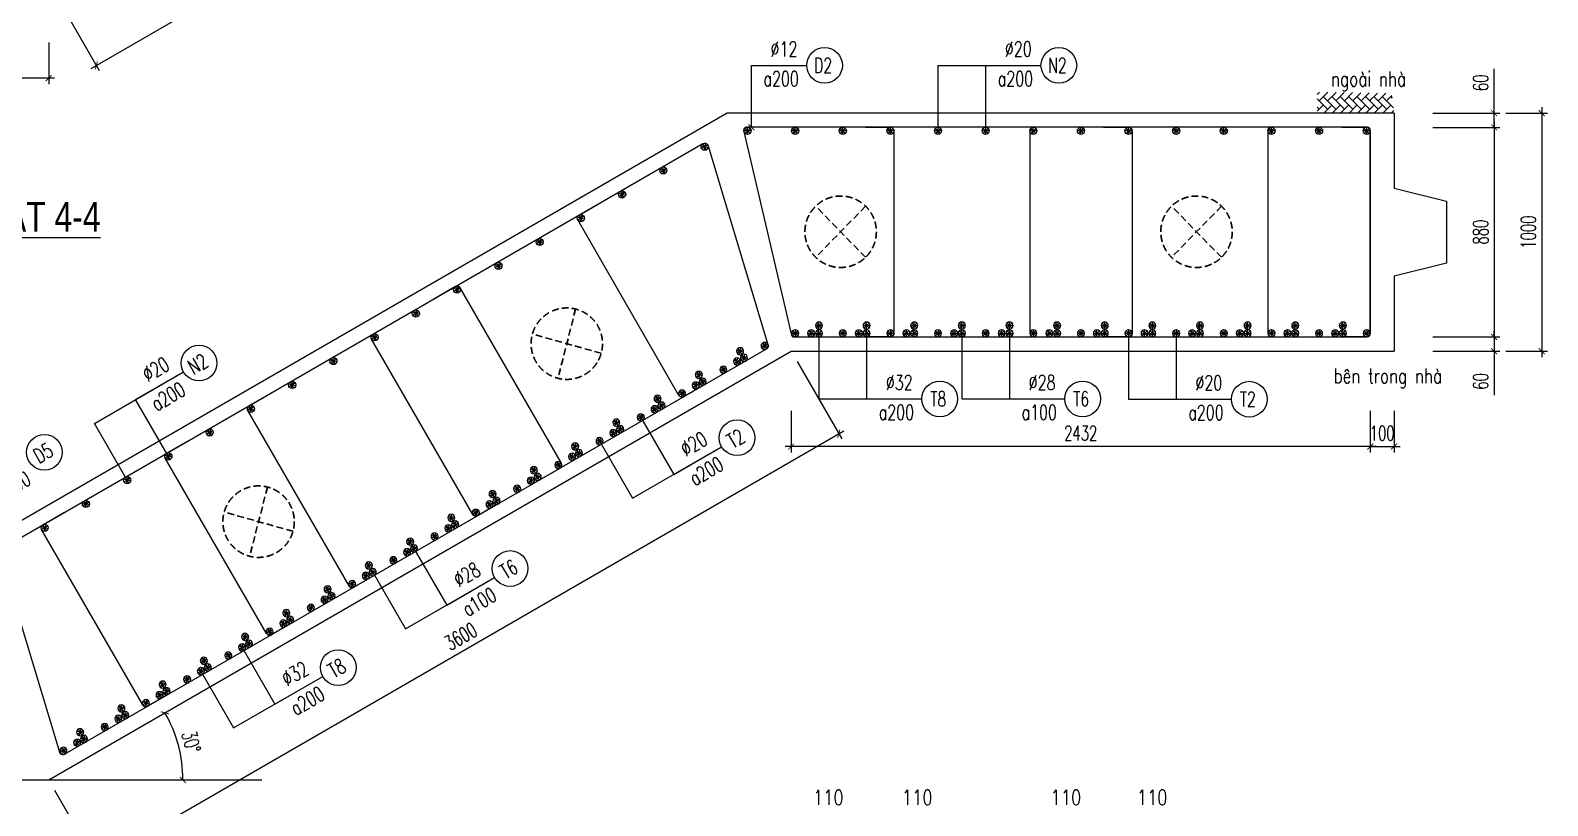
# Model space of a CAD drawing. Header units: millimetres. Extents: x -143483 to 1166745, y -1448440 to -1202244.
# Drawn here: x 491389 to 516875, y -1266804 to -1253784 of the extents above; entities that cross this region are included whole.
import ezdxf
from ezdxf.enums import TextEntityAlignment as Align

# ---------------------------------------------------------------- set-up
doc = ezdxf.new("R2010")
doc.units = ezdxf.units.MM
doc.header["$LTSCALE"] = 30
doc.header["$PDMODE"] = 3
doc.linetypes.add('DASHED', pattern=[19.05, 12.7, -6.35])
doc.layers.get('0').update_dxf_attribs({"lineweight": 9})
doc.layers.get('Defpoints').update_dxf_attribs({"lineweight": 9})
for name, color, linetype in [('ccu11-Cotthep', 9, 'Continuous'), ('ccu11-Dim', 8, 'Continuous'), ('ccu11-Hatch', 8, 'Continuous'), ('ccu11-Text', 31, 'Continuous'), ('ccu11-Thay', 7, 'Continuous'), ('ccu11-Thep', 4, 'Continuous'), ('ccu11-Thep doc', 4, 'Continuous'), ('ccu11-Thepdai', 6, 'Continuous')]:
    doc.layers.add(name, color=color, linetype=linetype)
doc.layers.add('ccu11-Khuat', color=9, linetype='DASHED', lineweight=30)
doc.layers.add('Vicom_thep doc', color=1, linetype='Continuous', lineweight=35)
doc.styles.add('ccu11-dim', font='vnsimli.shx', dxfattribs={"width": 0.65, "bigfont": 'bigfont.shx'})
doc.styles.add('ccu11-VnAvH-B', font='VHAVANB.TTF')
doc.styles.add('ccu11-vnsimli', font='vnsimli.shx', dxfattribs={"width": 0.8, "bigfont": 'vns.shx'})
doc.styles.add('ccu11-vnsimple', font='vnsimple.shx', dxfattribs={"bigfont": 'bigfont.shx'})
doc.styles.add('ccu11_simli', font='vnsimli.shx', dxfattribs={"width": 0.8})
doc.dimstyles.new('ccu11-100', dxfattribs={"dimscale": 100, "dimtxt": 2.5, "dimasz": 1, "dimexe": 1, "dimexo": 2, "dimgap": 1, "dimtad": 1, "dimdec": 0, "dimdsep": 46, "dimtxsty": 'ccu11-dim', "dimblk": 'ARCHTICK', "dimcen": -1, "dimdle": 1, "dimclrd": 256, "dimclre": 256, "dimclrt": 3, "dimadec": 0, "dimazin": 2, "dimtfac": 0.1, "dimtdec": 0, "dimtmove": 0, "dimatfit": 1, "dimldrblk": 'ARCHTICK', "dimfxl": 0, "dimtvp": 0.833333, "dimtolj": 1, "dimtzin": 12, "dimarcsym": 0})
doc.dimstyles.new('ccu11-100x4', dxfattribs={"dimscale": 100, "dimtxt": 2.5, "dimasz": 1, "dimexe": 1, "dimexo": 2, "dimgap": 1, "dimtad": 1, "dimdec": 0, "dimlfac": 0.25, "dimdsep": 46, "dimtxsty": 'ccu11-dim', "dimblk": 'ARCHTICK', "dimcen": -1, "dimdle": 1, "dimclrd": 256, "dimclre": 256, "dimclrt": 3, "dimadec": 0, "dimazin": 2, "dimtfac": 0.1, "dimtdec": 0, "dimtmove": 0, "dimatfit": 1, "dimldrblk": 'ARCHTICK', "dimfxl": 0, "dimtvp": 0.833333, "dimtolj": 1, "dimtzin": 12, "dimarcsym": 0})

# ---------------------------------------------------------------- blocks, each defined once
blk = doc.blocks.new('_ARCHTICK')
at = {"color": 0, "linetype": 'ByBlock', "const_width": 0.15}
blk.add_lwpolyline([(-0.5, -0.5), (0.5, 0.5)], dxfattribs=at)
blk = doc.blocks.new('*D2846')
at = {"layer": 'ccu11-Dim', "linetype": 'ByBlock', "lineweight": -2, "ltscale": 30, "transparency": 16777216}
for p, q in [((504268, -1245960), (505018, -1247259)), ((492410, -1254422), (505054, -1247122)), ((491797, -1253160), (492547, -1254459))]:
    blk.add_line(p, q, dxfattribs=at)
at = {"layer": 'Defpoints', "color": 0, "linetype": 'ByBlock', "ltscale": 30, "transparency": 16777216}
for p in [(504168, -1245786), (504968, -1247172), (491697, -1252986)]:
    blk.add_point(p, dxfattribs=at)
at = {"layer": 'ccu11-Dim', "linetype": 'ByBlock', "lineweight": -2, "ltscale": 30, "transparency": 16777216, "xscale": 100, "yscale": 100, "zscale": 100}
for p, rotation in [((504968, -1247172), 30.00008489636849), ((492497, -1254372), 210.0000848963685)]:
    blk.add_blockref('_ARCHTICK', p, dxfattribs=dict(at, rotation=rotation))
at = {"layer": 'ccu11-Dim', "color": 3, "linetype": 'ByBlock', "ltscale": 30, "transparency": 16777216, "insert": (498620, -1250577), "char_height": 250, "attachment_point": 5, "rotation": 30.0001, "style": 'ccu11-dim'}
blk.add_mtext('\\A1;3600', dxfattribs=at)
blk = doc.blocks.new('*D2858')
at = {"layer": 'ccu11-Dim', "linetype": 'ByBlock', "lineweight": -2, "ltscale": 30, "transparency": 16777216}
for p, q in [((481657, -1253987), (481657, -1254687)), ((491697, -1253987), (491697, -1254687)), ((491797, -1254587), (481557, -1254587))]:
    blk.add_line(p, q, dxfattribs=at)
at = {"layer": 'Defpoints', "color": 0, "linetype": 'ByBlock', "ltscale": 30, "transparency": 16777216}
for p in [(481657, -1253787), (491697, -1253787), (481657, -1254587)]:
    blk.add_point(p, dxfattribs=at)
at = {"layer": 'ccu11-Dim', "linetype": 'ByBlock', "lineweight": -2, "ltscale": 30, "transparency": 16777216, "xscale": 100, "yscale": 100, "zscale": 100, "rotation": 180}
blk.add_blockref('_ARCHTICK', (481657, -1254587), dxfattribs=at)
at = {"layer": 'ccu11-Dim', "linetype": 'ByBlock', "lineweight": -2, "ltscale": 30, "transparency": 16777216, "xscale": 100, "yscale": 100, "zscale": 100}
blk.add_blockref('_ARCHTICK', (491697, -1254587), dxfattribs=at)
at = {"layer": 'ccu11-Dim', "color": 3, "linetype": 'ByBlock', "ltscale": 30, "transparency": 16777216, "insert": (486677, -1254362), "char_height": 250, "attachment_point": 5, "style": 'ccu11-dim'}
blk.add_mtext('\\A1;2510', dxfattribs=at)
blk = doc.blocks.new('*D2874')
at = {"layer": 'ccu11-Dim', "linetype": 'ByBlock', "lineweight": -2, "ltscale": 30, "transparency": 16777216}
for p, q in [((504268, -1259346), (505018, -1260645)), ((492410, -1267808), (505054, -1260508)), ((491797, -1266546), (492547, -1267845))]:
    blk.add_line(p, q, dxfattribs=at)
at = {"layer": 'Defpoints', "color": 0, "linetype": 'ByBlock', "ltscale": 30, "transparency": 16777216}
for p in [(504168, -1259173), (504968, -1260558), (491697, -1266373)]:
    blk.add_point(p, dxfattribs=at)
at = {"layer": 'ccu11-Dim', "linetype": 'ByBlock', "lineweight": -2, "ltscale": 30, "transparency": 16777216, "xscale": 100, "yscale": 100, "zscale": 100}
for p, rotation in [((504968, -1260558), 30.00008489636849), ((492497, -1267758), 210.0000848963685)]:
    blk.add_blockref('_ARCHTICK', p, dxfattribs=dict(at, rotation=rotation))
at = {"layer": 'ccu11-Dim', "color": 3, "linetype": 'ByBlock', "ltscale": 30, "transparency": 16777216, "insert": (498620, -1263963), "char_height": 250, "attachment_point": 5, "rotation": 30.0001, "style": 'ccu11-dim'}
blk.add_mtext('\\A1;3600', dxfattribs=at)
blk = doc.blocks.new('*D2875')
at = {"layer": 'ccu11-Dim', "linetype": 'ByBlock', "lineweight": -2, "ltscale": 30, "transparency": 16777216}
for p, q in [((515975, -1255173), (515975, -1254433)), ((514947, -1255173), (516075, -1255173)), ((515975, -1255413), (515975, -1255173)), ((514947, -1255413), (516075, -1255413)), ((515975, -1255413), (515975, -1255513))]:
    blk.add_line(p, q, dxfattribs=at)
at = {"layer": 'Defpoints', "color": 0, "linetype": 'ByBlock', "ltscale": 30, "transparency": 16777216}
for p in [(514747, -1255173), (514747, -1255413), (515975, -1255413)]:
    blk.add_point(p, dxfattribs=at)
at = {"layer": 'ccu11-Dim', "linetype": 'ByBlock', "lineweight": -2, "ltscale": 30, "transparency": 16777216, "xscale": 100, "yscale": 100, "zscale": 100}
for p, rotation in [((515975, -1255173), 270), ((515975, -1255413), 90)]:
    blk.add_blockref('_ARCHTICK', p, dxfattribs=dict(at, rotation=rotation))
at = {"layer": 'ccu11-Dim', "color": 3, "linetype": 'ByBlock', "ltscale": 30, "transparency": 16777216, "insert": (515750, -1254665), "char_height": 250, "attachment_point": 5, "rotation": 90, "style": 'ccu11-dim'}
blk.add_mtext('\\A1;60', dxfattribs=at)
blk = doc.blocks.new('*D2876')
at = {"layer": 'ccu11-Dim', "linetype": 'ByBlock', "lineweight": -2, "ltscale": 30, "transparency": 16777216}
for p, q in [((514947, -1255413), (516075, -1255413)), ((515975, -1255313), (515975, -1259033)), ((514947, -1258933), (516075, -1258933))]:
    blk.add_line(p, q, dxfattribs=at)
at = {"layer": 'Defpoints', "color": 0, "linetype": 'ByBlock', "ltscale": 30, "transparency": 16777216}
for p in [(514747, -1255413), (514747, -1258933), (515975, -1258933)]:
    blk.add_point(p, dxfattribs=at)
at = {"layer": 'ccu11-Dim', "linetype": 'ByBlock', "lineweight": -2, "ltscale": 30, "transparency": 16777216, "xscale": 100, "yscale": 100, "zscale": 100}
for p, rotation in [((515975, -1255413), 90), ((515975, -1258933), 270)]:
    blk.add_blockref('_ARCHTICK', p, dxfattribs=dict(at, rotation=rotation))
at = {"layer": 'ccu11-Dim', "color": 3, "linetype": 'ByBlock', "ltscale": 30, "transparency": 16777216, "insert": (515750, -1257173), "char_height": 250, "attachment_point": 5, "rotation": 90, "style": 'ccu11-dim'}
blk.add_mtext('\\A1;880', dxfattribs=at)
blk = doc.blocks.new('*D2877')
at = {"layer": 'ccu11-Dim', "linetype": 'ByBlock', "lineweight": -2, "ltscale": 30, "transparency": 16777216}
for p, q in [((514947, -1258933), (516075, -1258933)), ((515975, -1258933), (515975, -1258833)), ((515975, -1258933), (515975, -1259173)), ((514947, -1259173), (516075, -1259173)), ((515975, -1259173), (515975, -1259912))]:
    blk.add_line(p, q, dxfattribs=at)
at = {"layer": 'Defpoints', "color": 0, "linetype": 'ByBlock', "ltscale": 30, "transparency": 16777216}
for p in [(514747, -1258933), (515975, -1258933), (514747, -1259173)]:
    blk.add_point(p, dxfattribs=at)
at = {"layer": 'ccu11-Dim', "linetype": 'ByBlock', "lineweight": -2, "ltscale": 30, "transparency": 16777216, "xscale": 100, "yscale": 100, "zscale": 100}
for p, rotation in [((515975, -1258933), 270), ((515975, -1259173), 90)]:
    blk.add_blockref('_ARCHTICK', p, dxfattribs=dict(at, rotation=rotation))
at = {"layer": 'ccu11-Dim', "color": 3, "linetype": 'ByBlock', "ltscale": 30, "transparency": 16777216, "insert": (515750, -1259680), "char_height": 250, "attachment_point": 5, "rotation": 90, "style": 'ccu11-dim'}
blk.add_mtext('\\A1;60', dxfattribs=at)
blk = doc.blocks.new('*D2878')
at = {"layer": 'ccu11-Dim', "linetype": 'ByBlock', "lineweight": -2, "ltscale": 30, "transparency": 16777216}
for p, q in [((516175, -1255173), (516875, -1255173)), ((516775, -1255073), (516775, -1259273)), ((516175, -1259173), (516875, -1259173))]:
    blk.add_line(p, q, dxfattribs=at)
at = {"layer": 'Defpoints', "color": 0, "linetype": 'ByBlock', "ltscale": 30, "transparency": 16777216}
for p in [(515975, -1255173), (515975, -1259173), (516775, -1259173)]:
    blk.add_point(p, dxfattribs=at)
at = {"layer": 'ccu11-Dim', "linetype": 'ByBlock', "lineweight": -2, "ltscale": 30, "transparency": 16777216, "xscale": 100, "yscale": 100, "zscale": 100}
for p, rotation in [((516775, -1255173), 90), ((516775, -1259173), 270)]:
    blk.add_blockref('_ARCHTICK', p, dxfattribs=dict(at, rotation=rotation))
at = {"layer": 'ccu11-Dim', "color": 3, "linetype": 'ByBlock', "ltscale": 30, "transparency": 16777216, "insert": (516550, -1257173), "char_height": 250, "attachment_point": 5, "rotation": 90, "style": 'ccu11-dim'}
blk.add_mtext('\\A1;1000', dxfattribs=at)
blk = doc.blocks.new('MCT')
at = {"ltscale": 0.005}
for p, q in [((-0.49, 0), (0.49, 0)), ((0.35, -0.35), (-0.35, 0.35)), ((-0.35, -0.35), (0.35, 0.35)), ((0, -0.49), (0, 0.49))]:
    blk.add_line(p, q, dxfattribs=at)
blk.add_circle((0, 0), 0.492, dxfattribs=at)
blk = doc.blocks.new('*U1706')
at = {"layer": 'ccu11-Thep doc', "xscale": -121.9200000001001, "yscale": 121.9200000001001, "zscale": 121.92, "rotation": 270}
blk.add_blockref('MCT', (0, 0), dxfattribs=at)
blk = doc.blocks.new('*U1707')
at = {"layer": 'ccu11-Thep doc', "color": 0, "linetype": 'ByBlock', "lineweight": -2, "transparency": 16777216}
for p in [(0, 0), (800, 0), (1600, 0), (2400, 0), (3200, 0), (4000, 0), (4800, 0), (5600, 0), (6400, 0), (7200, 0), (8000, 0), (8800, 0), (9600, 0), (10400, 0)]:
    blk.add_blockref('*U1706', p, dxfattribs=at)
blk = doc.blocks.new('*U1710')
at = {"layer": 'ccu11-Thep doc', "xscale": -121.9200000001001, "yscale": 121.9200000001001, "zscale": 121.92, "rotation": 270}
blk.add_blockref('MCT', (0, 0), dxfattribs=at)
blk = doc.blocks.new('*U1705')
at = {"layer": 'ccu11-Thep doc', "color": 0, "linetype": 'ByBlock', "lineweight": -2, "transparency": 16777216}
for p in [(0, 0), (800, 0), (1600, 0), (2400, 0), (3200, 0), (4000, 0), (4800, 0), (5600, 0), (6400, 0), (7200, 0), (8000, 0), (8800, 0), (9600, 0)]:
    blk.add_blockref('*U1710', p, dxfattribs=at)
blk = doc.blocks.new('SHD')
at = {"layer": 'ccu11-Cotthep'}
blk.add_circle((300, 0), 300, dxfattribs=at)
at = {"layer": 'ccu11-Cotthep', "color": 31, "style": 'ccu11_simli', "width": 0.8}
blk.add_attdef('DK', text='', height=250, dxfattribs=at).set_placement((-101, 65), align=Align.BOTTOM_RIGHT)
blk.add_attdef('KH', text='', height=250, dxfattribs=at).set_placement((300, 0), align=Align.MIDDLE)
blk.add_attdef('KC', text='', height=250, dxfattribs=at).set_placement((-101, -142), align=Align.TOP_RIGHT)
blk = doc.blocks.new('*D2883')
at = {"layer": 'ccu11-Dim', "lineweight": -2, "transparency": 16777216}
blk.add_arc((491697, -1266373), 2255, 0, 30.0001, dxfattribs=at)
at = {"layer": 'Defpoints', "color": 0, "transparency": 16777216}
for p in [(504168, -1259173), (493917, -1265981), (491697, -1266373), (491697, -1266373), (495279, -1266373)]:
    blk.add_point(p, dxfattribs=at)
at = {"layer": 'ccu11-Dim', "lineweight": -2, "transparency": 16777216, "xscale": 100, "yscale": 100, "zscale": 100}
for p, rotation in [((493650, -1265245), 120.0000848963687), ((493952, -1266373), 270.0000000000008)]:
    blk.add_blockref('_ARCHTICK', p, dxfattribs=dict(at, rotation=rotation))
at = {"layer": 'ccu11-Dim', "color": 3, "transparency": 16777216, "insert": (494092, -1265731), "char_height": 250, "attachment_point": 5, "rotation": 285, "style": 'ccu11-dim'}
blk.add_mtext('\\A1;30\\M+1818B', dxfattribs=at)
blk = doc.blocks.new('*U1709')
at = {"layer": 'ccu11-Thep doc', "xscale": -121.9200000001001, "yscale": 121.9200000001001, "zscale": 121.92, "rotation": 270}
blk.add_blockref('MCT', (0, 0), dxfattribs=at)
blk = doc.blocks.new('*U1711')
at = {"layer": 'ccu11-Thep doc', "color": 0, "linetype": 'ByBlock', "lineweight": -2, "transparency": 16777216}
for p in [(0, 0), (800, 0), (1600, 0), (2400, 0), (3200, 0), (4000, 0), (4800, 0), (5600, 0), (6400, 0), (7200, 0), (8000, 0), (8800, 0), (9600, 0), (10400, 0), (11200, 0), (12000, 0), (12800, 0), (13600, 0)]:
    blk.add_blockref('*U1709', p, dxfattribs=at)
blk = doc.blocks.new('*U1712')
at = {"layer": 'ccu11-Thep doc', "xscale": -121.9200000001001, "yscale": 121.9200000001001, "zscale": 121.92, "rotation": 270}
blk.add_blockref('MCT', (0, 0), dxfattribs=at)
blk = doc.blocks.new('*U1708')
at = {"layer": 'ccu11-Thep doc', "color": 0, "linetype": 'ByBlock', "lineweight": -2, "transparency": 16777216}
for p in [(0, 0), (800, 0), (1600, 0), (2400, 0), (3200, 0), (4000, 0), (4800, 0), (5600, 0), (6400, 0), (7200, 0), (8000, 0), (8800, 0), (9600, 0), (10400, 0), (11200, 0), (12000, 0), (12800, 0), (13600, 0)]:
    blk.add_blockref('*U1712', p, dxfattribs=at)
blk = doc.blocks.new('*D2887')
at = {"layer": 'ccu11-Dim', "linetype": 'ByBlock', "lineweight": -2, "ltscale": 30, "transparency": 16777216}
for p, q in [((504168, -1260173), (504168, -1260873)), ((513896, -1260173), (513896, -1260873)), ((513996, -1260773), (504068, -1260773))]:
    blk.add_line(p, q, dxfattribs=at)
at = {"layer": 'Defpoints', "color": 0, "linetype": 'ByBlock', "ltscale": 30, "transparency": 16777216}
for p in [(504168, -1259973), (513896, -1259973), (504168, -1260773)]:
    blk.add_point(p, dxfattribs=at)
at = {"layer": 'ccu11-Dim', "linetype": 'ByBlock', "lineweight": -2, "ltscale": 30, "transparency": 16777216, "xscale": 100, "yscale": 100, "zscale": 100, "rotation": 180}
blk.add_blockref('_ARCHTICK', (504168, -1260773), dxfattribs=at)
at = {"layer": 'ccu11-Dim', "linetype": 'ByBlock', "lineweight": -2, "ltscale": 30, "transparency": 16777216, "xscale": 100, "yscale": 100, "zscale": 100}
blk.add_blockref('_ARCHTICK', (513896, -1260773), dxfattribs=at)
at = {"layer": 'ccu11-Dim', "color": 3, "linetype": 'ByBlock', "ltscale": 30, "transparency": 16777216, "insert": (509032, -1260548), "char_height": 250, "attachment_point": 5, "style": 'ccu11-dim'}
blk.add_mtext('\\A1;2432', dxfattribs=at)
blk = doc.blocks.new('*D2888')
at = {"layer": 'ccu11-Dim', "linetype": 'ByBlock', "lineweight": -2, "ltscale": 30, "transparency": 16777216}
for p, q in [((513896, -1260173), (513896, -1260873)), ((514296, -1260173), (514296, -1260873)), ((513896, -1260773), (513796, -1260773)), ((513896, -1260773), (514296, -1260773)), ((514296, -1260773), (514396, -1260773))]:
    blk.add_line(p, q, dxfattribs=at)
at = {"layer": 'Defpoints', "color": 0, "linetype": 'ByBlock', "ltscale": 30, "transparency": 16777216}
for p in [(513896, -1259973), (514296, -1259973), (514296, -1260773)]:
    blk.add_point(p, dxfattribs=at)
at = {"layer": 'ccu11-Dim', "linetype": 'ByBlock', "lineweight": -2, "ltscale": 30, "transparency": 16777216, "xscale": 100, "yscale": 100, "zscale": 100}
blk.add_blockref('_ARCHTICK', (513896, -1260773), dxfattribs=at)
at = {"layer": 'ccu11-Dim', "linetype": 'ByBlock', "lineweight": -2, "ltscale": 30, "transparency": 16777216, "xscale": 100, "yscale": 100, "zscale": 100, "rotation": 180}
blk.add_blockref('_ARCHTICK', (514296, -1260773), dxfattribs=at)
at = {"layer": 'ccu11-Dim', "color": 3, "linetype": 'ByBlock', "ltscale": 30, "transparency": 16777216, "insert": (514096, -1260548), "char_height": 250, "attachment_point": 5, "style": 'ccu11-dim'}
blk.add_mtext('\\A1;100', dxfattribs=at)
blk = doc.blocks.new('ccu11_block_thep')
at = {"layer": 'ccu11-Thep', "color": 3}
for p, q in [((-0.4, 0), (0.4, 0)), ((-0.28, 0.28), (0.28, -0.28)), ((0.28, 0.28), (-0.28, -0.28)), ((0, 0.4), (0, -0.4))]:
    blk.add_line(p, q, dxfattribs=at)
at = {"layer": 'ccu11-Thep', "color": 1, "const_width": 0.0667}
blk.add_lwpolyline([(-0.4, 0, 1), (0.4, 0, 1), (-0.4, 0, 1)], format="xyb", dxfattribs=at)
at = {"layer": 'ccu11-Thep', "color": 1}
blk.add_circle((0, 0), 0.4, dxfattribs=at)
blk = doc.blocks.new('*U1719')
at = {"layer": 'Vicom_thep doc', "xscale": -150, "yscale": 150, "zscale": 150, "rotation": 180}
blk.add_blockref('ccu11_block_thep', (0, 0), dxfattribs=at)
blk = doc.blocks.new('*U1720')
at = {"layer": 'ccu11-Thep doc', "color": 0, "linetype": 'ByBlock', "lineweight": -2, "transparency": 16777216}
for p in [(0, 0), (800, 0), (1600, 0), (2400, 0), (3200, 0), (4000, 0), (4800, 0), (5600, 0), (6400, 0), (7200, 0), (8000, 0), (8800, 0), (9600, 0), (10400, 0), (11200, 0), (12000, 0), (12800, 0)]:
    blk.add_blockref('*U1719', p, dxfattribs=at)
blk = doc.blocks.new('*U1721')
at = {"layer": 'Vicom_thep doc', "xscale": -150, "yscale": 150, "zscale": 150, "rotation": 180}
blk.add_blockref('ccu11_block_thep', (0, 0), dxfattribs=at)
blk = doc.blocks.new('*U1722')
at = {"layer": 'ccu11-Thep doc', "color": 0, "linetype": 'ByBlock', "lineweight": -2, "transparency": 16777216}
for p in [(0, 0), (800, 0), (1600, 0), (2400, 0), (3200, 0), (4000, 0), (4800, 0), (5600, 0), (6400, 0), (7200, 0), (8000, 0), (8800, 0), (9600, 0), (10400, 0), (11200, 0), (12000, 0), (12800, 0)]:
    blk.add_blockref('*U1721', p, dxfattribs=at)
blk = doc.blocks.new('*U1723')
at = {"layer": 'Vicom_thep doc', "xscale": -150, "yscale": 150, "zscale": 150, "rotation": 180}
blk.add_blockref('ccu11_block_thep', (0, 0), dxfattribs=at)
blk = doc.blocks.new('*U1724')
at = {"layer": 'ccu11-Thep doc', "color": 0, "linetype": 'ByBlock', "lineweight": -2, "transparency": 16777216}
for p in [(0, 0), (800, 0), (1600, 0), (2400, 0), (3200, 0), (4000, 0), (4800, 0), (5600, 0), (6400, 0), (7200, 0), (8000, 0), (8800, 0)]:
    blk.add_blockref('*U1723', p, dxfattribs=at)
blk = doc.blocks.new('*U1725')
at = {"layer": 'Vicom_thep doc', "xscale": -150, "yscale": 150, "zscale": 150, "rotation": 180}
blk.add_blockref('ccu11_block_thep', (0, 0), dxfattribs=at)
blk = doc.blocks.new('*U1726')
at = {"layer": 'ccu11-Thep doc', "color": 0, "linetype": 'ByBlock', "lineweight": -2, "transparency": 16777216}
for p in [(0, 0), (800, 0), (1600, 0), (2400, 0), (3200, 0), (4000, 0), (4800, 0), (5600, 0), (6400, 0), (7200, 0), (8000, 0), (8800, 0)]:
    blk.add_blockref('*U1725', p, dxfattribs=at)
blk = doc.blocks.new('*U1739')
at = {"layer": 'Vicom_thep doc', "xscale": -150, "yscale": 150, "zscale": 150, "rotation": 180}
blk.add_blockref('ccu11_block_thep', (0, 0), dxfattribs=at)
blk = doc.blocks.new('*U1740')
at = {"layer": 'ccu11-Thep doc', "color": 0, "linetype": 'ByBlock', "lineweight": -2, "transparency": 16777216}
for p in [(0, 0), (800, 0), (1600, 0), (2400, 0), (3200, 0), (4000, 0), (4800, 0), (5600, 0), (6400, 0), (7200, 0), (8000, 0), (8800, 0), (9600, 0), (10400, 0), (11200, 0), (12000, 0), (12800, 0)]:
    blk.add_blockref('*U1739', p, dxfattribs=at)
blk = doc.blocks.new('*U1741')
at = {"layer": 'Vicom_thep doc', "xscale": -150, "yscale": 150, "zscale": 150, "rotation": 180}
blk.add_blockref('ccu11_block_thep', (0, 0), dxfattribs=at)
blk = doc.blocks.new('*U1742')
at = {"layer": 'ccu11-Thep doc', "color": 0, "linetype": 'ByBlock', "lineweight": -2, "transparency": 16777216}
for p in [(0, 0), (800, 0), (1600, 0), (2400, 0), (3200, 0), (4000, 0), (4800, 0), (5600, 0), (6400, 0), (7200, 0), (8000, 0), (8800, 0)]:
    blk.add_blockref('*U1741', p, dxfattribs=at)

msp = doc.modelspace()

# ---------------------------------------------------------------- hatches: boundary and pattern name
at = {"layer": 'ccu11-Hatch', "ltscale": 10}
h = msp.add_hatch(dxfattribs=at)
h.set_pattern_fill('AR-HBONE', color=256, scale=25, angle=270, style=0)
h.set_pattern_definition([(45, (-2748847.14, 521283.69), (141.4213562, 4e-14), [300, -100]), (315, (-2748776.43, 521354.4), (141.4213562, 4e-14), [300, -100])])
h.paths.add_polyline_path([(513003.36, -1254819.78), (513003.36, -1255172.51), (514295.72, -1255172.51), (514252.86, -1254841.2)])

# ---------------------------------------------------------------- linework, layer by layer
at = {"layer": 'ccu11-Dim'}
msp.add_lwpolyline([(491696.79, -1266372.51), (495278.71, -1266372.51)], dxfattribs=at)
at = {"layer": 'ccu11-Khuat', "ltscale": 0.3}
for p, q in [((505418.71, -1256736.79), (504580.48, -1257595.49)), ((505418.71, -1257595.49), (504580.48, -1256736.79)), ((511396.62, -1256736.79), (510558.39, -1257595.49)), ((511396.62, -1257595.49), (510558.39, -1256736.79)), ((500548.21, -1258464.28), (500251.64, -1259627.06)), ((500977.56, -1259207.94), (499822.28, -1258883.4)), ((495371.2, -1261453.24), (495074.62, -1262616.01)), ((495800.55, -1262196.9), (494645.27, -1261872.35))]:
    msp.add_line(p, q, dxfattribs=at)
for centre in [(504999.6, -1257166.14), (510977.51, -1257166.14), (500399.92, -1259045.67), (495222.91, -1262034.62)]:
    msp.add_circle(centre, 600, dxfattribs=at)
at = {"layer": 'ccu11-Thay'}
for p, q in [((503095.72, -1255172.51), (490624.99, -1262372.51)), ((514295.72, -1255172.51), (503095.72, -1255172.51)), ((514295.72, -1255172.51), (514295.72, -1256432.51)), ((514295.72, -1256432.51), (515175.48, -1256652.51)), ((515175.48, -1256652.51), (515175.48, -1257692.51)), ((515175.48, -1257692.51), (514295.72, -1257912.51)), ((514295.72, -1257912.51), (514295.72, -1259172.51)), ((491696.79, -1266372.51), (504167.52, -1259172.51)), ((504167.52, -1259172.51), (514295.72, -1259172.51)), ((480496.79, -1266372.51), (491696.79, -1266372.51))]:
    msp.add_line(p, q, dxfattribs=at)
at = {"layer": 'ccu11-Thepdai'}
for points in [[(504218.07, -1258932.51), (513835.72, -1258932.51, 0.41421356), (513895.72, -1258872.51), (513895.72, -1255462.51, 0.41421356), (513845.72, -1255412.51), (503418.07, -1255412.51, 0.41421356), (503368.07, -1255462.51), (504168.07, -1258882.51, 0.41421356), (504218.07, -1258932.51)], [(505415.72, -1255412.51), (505835.72, -1255412.51, -0.41421356), (505895.72, -1255472.51), (505895.72, -1258872.51, -0.41421356), (505835.72, -1258932.51), (505415.72, -1258932.51)], [(508655.72, -1255412.51), (508235.72, -1255412.51, 0.41421356), (508175.72, -1255472.51), (508175.72, -1258872.51, 0.41421356), (508235.72, -1258932.51), (508655.72, -1258932.51)], [(509415.72, -1255412.51), (509835.72, -1255412.51, -0.41421356), (509895.72, -1255472.51), (509895.72, -1258872.51, -0.41421356), (509835.72, -1258932.51), (509415.72, -1258932.51)], [(512655.72, -1255412.51), (512235.72, -1255412.51, 0.41421356), (512175.72, -1255472.51), (512175.72, -1258872.51, 0.41421356), (512235.72, -1258932.51), (512655.72, -1258932.51)], [(513415.72, -1255412.51), (513835.72, -1255412.51, -0.41421356), (513895.72, -1255472.51), (513895.72, -1258872.51, -0.41421356), (513835.72, -1258932.51), (513415.72, -1258932.51)], [(490891.62, -1262495.68), (502684.85, -1255686.85, -0.41421356), (502766.81, -1255708.81), (503778.99, -1259061.96, -0.41421356), (503760.69, -1259130.26), (491958.8, -1265944.09, -0.41421356), (491890.5, -1265925.79), (490873.32, -1262563.98, -0.41421356), (490891.62, -1262495.68)], [(502730.12, -1259725.26), (502366.39, -1259935.26, -0.41421356), (502284.43, -1259913.3), (500584.43, -1256968.81, -0.41421356), (500606.39, -1256886.85), (500970.12, -1256676.85)], [(499924.2, -1261345.26), (500287.93, -1261135.26, 0.41421356), (500309.89, -1261053.3), (498609.89, -1258108.81, 0.41421356), (498527.93, -1258086.85), (498164.2, -1258296.85)], [(499266.02, -1261725.26), (498902.29, -1261935.26, -0.41421356), (498820.32, -1261913.3), (497120.32, -1258968.81, -0.41421356), (497142.29, -1258886.85), (497506.02, -1258676.85)], [(497187.56, -1262925.26), (496823.82, -1263135.26, -0.41421356), (496741.86, -1263113.3), (495041.86, -1260168.81, -0.41421356), (495063.82, -1260086.85), (495427.56, -1259876.85)], [(495801.91, -1263725.26), (495438.18, -1263935.26, -0.41421356), (495356.22, -1263913.3), (493656.22, -1260968.81, -0.41421356), (493678.18, -1260886.85), (494041.91, -1260676.85)], [(493723.45, -1264925.26), (493359.72, -1265135.26, -0.41421356), (493277.76, -1265113.3), (491577.76, -1262168.81, -0.41421356), (491599.72, -1262086.85), (491963.45, -1261876.85)]]:
    msp.add_lwpolyline(points, format="xyb", dxfattribs=at)

# ---------------------------------------------------------------- block references
at = {"layer": 'ccu11-Cotthep'}
ref = msp.add_blockref('SHD', (504429.14, -1254372.15), dxfattribs=at)
ref.add_attrib('KH', 'D2', dxfattribs={"color": 31, "height": 250, "style": 'ccu11-vnsimple', "width": 0.7}).set_placement((504704.14, -1254372.15), align=Align.MIDDLE_CENTER)
ref.add_attrib('KC', 'a200', dxfattribs={"color": 31, "height": 250, "style": 'ccu11-vnsimple', "width": 0.7}).set_placement((504000.56, -1254472.15), align=Align.TOP_CENTER)
ref.add_attrib('DK', '`12', dxfattribs={"color": 31, "height": 250, "style": 'ccu11-vnsimple', "width": 0.7}).set_placement((504048.36, -1254297.15), align=Align.BOTTOM_CENTER)
ref = msp.add_blockref('SHD', (508364.72, -1254372.15), dxfattribs=at)
ref.add_attrib('KH', 'N2', dxfattribs={"color": 31, "height": 250, "style": 'ccu11-vnsimple', "width": 0.7}).set_placement((508639.72, -1254372.15), align=Align.MIDDLE_CENTER)
ref.add_attrib('KC', 'a200', dxfattribs={"color": 31, "height": 250, "style": 'ccu11-vnsimple', "width": 0.7}).set_placement((507936.14, -1254472.15), align=Align.TOP_CENTER)
ref.add_attrib('DK', '`20', dxfattribs={"color": 31, "height": 250, "style": 'ccu11-vnsimple', "width": 0.7}).set_placement((507983.93, -1254297.15), align=Align.BOTTOM_CENTER)
ref = msp.add_blockref('SHD', (493962.54, -1259521.37), dxfattribs=dict(at, rotation=30))
ref.add_attrib('KH', 'N2', dxfattribs={"color": 31, "height": 250, "rotation": 30, "style": 'ccu11-vnsimple', "width": 0.7}).set_placement((494200.7, -1259383.87), align=Align.MIDDLE_CENTER)
ref.add_attrib('KC', 'a200', dxfattribs={"color": 31, "height": 250, "rotation": 30, "style": 'ccu11-vnsimple', "width": 0.7}).set_placement((493641.38, -1259822.27), align=Align.TOP_CENTER)
ref.add_attrib('DK', '`20', dxfattribs={"color": 31, "height": 250, "rotation": 30, "style": 'ccu11-vnsimple', "width": 0.7}).set_placement((493595.27, -1259646.81), align=Align.BOTTOM_CENTER)
ref = msp.add_blockref('SHD', (506364.72, -1259972.86), dxfattribs=at)
ref.add_attrib('KH', 'T8', dxfattribs={"color": 31, "height": 250, "style": 'ccu11-vnsimple', "width": 0.7}).set_placement((506639.72, -1259972.86), align=Align.MIDDLE_CENTER)
ref.add_attrib('KC', 'a200', dxfattribs={"color": 31, "height": 250, "style": 'ccu11-vnsimple', "width": 0.7}).set_placement((505936.14, -1260072.86), align=Align.TOP_CENTER)
ref.add_attrib('DK', '`32', dxfattribs={"color": 31, "height": 250, "style": 'ccu11-vnsimple', "width": 0.7}).set_placement((505983.93, -1259897.86), align=Align.BOTTOM_CENTER)
ref = msp.add_blockref('SHD', (508764.72, -1259972.86), dxfattribs=at)
ref.add_attrib('KH', 'T6', dxfattribs={"color": 31, "height": 250, "style": 'ccu11-vnsimple', "width": 0.7}).set_placement((509039.72, -1259972.86), align=Align.MIDDLE_CENTER)
ref.add_attrib('KC', 'a100', dxfattribs={"color": 31, "height": 250, "style": 'ccu11-vnsimple', "width": 0.7}).set_placement((508336.14, -1260072.86), align=Align.TOP_CENTER)
ref.add_attrib('DK', '`28', dxfattribs={"color": 31, "height": 250, "style": 'ccu11-vnsimple', "width": 0.7}).set_placement((508383.93, -1259897.86), align=Align.BOTTOM_CENTER)
ref = msp.add_blockref('SHD', (511564.72, -1259977.86), dxfattribs=at)
ref.add_attrib('KH', 'T2', dxfattribs={"color": 31, "height": 250, "style": 'ccu11-vnsimple', "width": 0.7}).set_placement((511839.72, -1259977.86), align=Align.MIDDLE_CENTER)
ref.add_attrib('KC', 'a200', dxfattribs={"color": 31, "height": 250, "style": 'ccu11-vnsimple', "width": 0.7}).set_placement((511136.14, -1260077.86), align=Align.TOP_CENTER)
ref.add_attrib('DK', '`20', dxfattribs={"color": 31, "height": 250, "style": 'ccu11-vnsimple', "width": 0.7}).set_placement((511183.93, -1259902.86), align=Align.BOTTOM_CENTER)
ref = msp.add_blockref('SHD', (503000.78, -1260776.07), dxfattribs=dict(at, rotation=30))
ref.add_attrib('KH', 'T2', dxfattribs={"color": 31, "height": 250, "rotation": 30, "style": 'ccu11-vnsimple', "width": 0.7}).set_placement((503238.94, -1260638.57), align=Align.MIDDLE_CENTER)
ref.add_attrib('KC', 'a200', dxfattribs={"color": 31, "height": 250, "rotation": 30, "style": 'ccu11-vnsimple', "width": 0.7}).set_placement((502679.62, -1261076.96), align=Align.TOP_CENTER)
ref.add_attrib('DK', '`20', dxfattribs={"color": 31, "height": 250, "rotation": 30, "style": 'ccu11-vnsimple', "width": 0.7}).set_placement((502633.52, -1260901.51), align=Align.BOTTOM_CENTER)
ref = msp.add_blockref('SHD', (491366.14, -1261020.41), dxfattribs=dict(at, rotation=30))
ref.add_attrib('KH', 'D5', dxfattribs={"color": 31, "height": 250, "rotation": 30, "style": 'ccu11-vnsimple', "width": 0.7}).set_placement((491604.3, -1260882.91), align=Align.MIDDLE_CENTER)
ref.add_attrib('KC', 'a200', dxfattribs={"color": 31, "height": 250, "rotation": 30, "style": 'ccu11-vnsimple', "width": 0.7}).set_placement((491044.98, -1261321.3), align=Align.TOP_CENTER)
ref.add_attrib('DK', '`12', dxfattribs={"color": 31, "height": 250, "rotation": 30, "style": 'ccu11-vnsimple', "width": 0.7}).set_placement((490998.87, -1261145.85), align=Align.BOTTOM_CENTER)
ref = msp.add_blockref('SHD', (499187.77, -1262971.74), dxfattribs=dict(at, rotation=30))
ref.add_attrib('KH', 'T6', dxfattribs={"color": 31, "height": 250, "rotation": 30, "style": 'ccu11-vnsimple', "width": 0.7}).set_placement((499425.93, -1262834.24), align=Align.MIDDLE_CENTER)
ref.add_attrib('KC', 'a100', dxfattribs={"color": 31, "height": 250, "rotation": 30, "style": 'ccu11-vnsimple', "width": 0.7}).set_placement((498866.61, -1263272.63), align=Align.TOP_CENTER)
ref.add_attrib('DK', '`28', dxfattribs={"color": 31, "height": 250, "rotation": 30, "style": 'ccu11-vnsimple', "width": 0.7}).set_placement((498820.5, -1263097.18), align=Align.BOTTOM_CENTER)
ref = msp.add_blockref('SHD', (496300.76, -1264634.53), dxfattribs=dict(at, rotation=30))
ref.add_attrib('KH', 'T8', dxfattribs={"color": 31, "height": 250, "rotation": 30, "style": 'ccu11-vnsimple', "width": 0.7}).set_placement((496538.92, -1264497.03), align=Align.MIDDLE_CENTER)
ref.add_attrib('KC', 'a200', dxfattribs={"color": 31, "height": 250, "rotation": 30, "style": 'ccu11-vnsimple', "width": 0.7}).set_placement((495979.6, -1264935.42), align=Align.TOP_CENTER)
ref.add_attrib('DK', '`32', dxfattribs={"color": 31, "height": 250, "rotation": 30, "style": 'ccu11-vnsimple', "width": 0.7}).set_placement((495933.5, -1264759.97), align=Align.BOTTOM_CENTER)
at = {"layer": 'ccu11-Thep doc', "xscale": -1}
msp.add_blockref('*U1707', (513835.72, -1255472.51), dxfattribs=at)
at = {"layer": 'ccu11-Thep doc', "xscale": -1, "rotation": 30.00000000000006}
msp.add_blockref('*U1708', (502714.85, -1255738.81), dxfattribs=at)
at = {"layer": 'ccu11-Thep doc'}
for name, p in [('*U1726', (504635.72, -1258742.39)), ('*U1742', (504504.88, -1258872.51)), ('*U1724', (504635.72, -1258872.51))]:
    msp.add_blockref(name, p, dxfattribs=at)
for name, p, rotation in [('*U1711', (503722.03, -1259083.3), 209.9999999999999), ('*U1705', (513835.72, -1258872.51), 180), ('*U1740', (492174.77, -1265746.09), 30), ('*U1722', (492225.44, -1265570.62), 30), ('*U1720', (492290.49, -1265683.3), 30)]:
    msp.add_blockref(name, p, dxfattribs=dict(at, rotation=rotation))

# ---------------------------------------------------------------- texts
at = {"layer": 'ccu11-Text', "linetype": 'Continuous', "style": 'ccu11-vnsimli', "width": 0.75}
for s, p in [('ngoµi nhµ', (513866.55, -1254724.36)), ('bªn trong nhµ', (514190.36, -1259710.97))]:
    msp.add_text(s, height=250, dxfattribs=at).set_placement(p, align=Align.CENTER)
at = {"layer": 'ccu11-Text', "color": 4, "style": 'ccu11-VnAvH-B', "width": 0.8}
msp.add_text('%%UmÆt c¾t 4-4', height=500, dxfattribs=at).set_placement((490933.46, -1257164.08), align=Align.CENTER)
at = {"layer": 'ccu11-Text', "style": 'ccu11-vnsimli', "width": 0.8}
for p in [(504535.58, -1266790.5), (506028.78, -1266790.5), (508526.08, -1266790.5), (509975.15, -1266790.5)]:
    msp.add_text('110', height=250, dxfattribs=at).set_placement(p)

# ---------------------------------------------------------------- dimensions: what is measured, and where the dimension line sits
at = {"layer": 'ccu11-Dim', "linetype": 'ByBlock', "ltscale": 30}
for p1, p2, picture, middle in [((491696.79, -1252986.33), (504167.52, -1245786.33), '*D2846', (498619.66, -1250577.12)), ((491696.79, -1266372.51), (504167.52, -1259172.51), '*D2874', (498619.66, -1263963.29))]:
    dim = msp.add_aligned_dim(p1=p1, p2=p2, distance=-1600, dimstyle='ccu11-100x4', dxfattribs=at)
    dim.commit()
    dim.dimension.update_dxf_attribs({"geometry": picture, "text_midpoint": middle})
for base, p1, p2, angle, picture, middle in [((481656.79, -1254586.69), (491696.79, -1253786.69), (481656.79, -1253786.69), 180, '*D2858', (486676.79, -1254361.69)), ((516775.48, -1259172.51), (515975.48, -1255172.51), (515975.48, -1259172.51), 90, '*D2878', (516550.48, -1257172.51)), ((504167.52, -1260772.86), (513895.72, -1259972.86), (504167.52, -1259972.86), 180, '*D2887', (509031.62, -1260547.86))]:
    dim = msp.add_linear_dim(base=base, p1=p1, p2=p2, angle=angle, dimstyle='ccu11-100x4', dxfattribs=at)
    dim.commit()
    dim.dimension.update_dxf_attribs({"geometry": picture, "text_midpoint": middle})
for base, p1, p2, angle, picture, middle in [((515975.48, -1255412.51), (514747.09, -1255172.51), (514747.09, -1255412.51), 90, '*D2875', (515975.48, -1254664.52)), ((515975.48, -1258932.51), (514747.09, -1259172.51), (514747.09, -1258932.51), 270, '*D2877', (515975.48, -1259680.49))]:
    dim = msp.add_linear_dim(base=base, p1=p1, p2=p2, angle=angle, dimstyle='ccu11-100x4', dxfattribs=at)
    dim.commit()
    dim.dimension.update_dxf_attribs({"geometry": picture, "text_midpoint": middle, "dimtype": 160})
for base, p1, p2, angle, override, picture, middle in [((515975.48, -1258932.51), (514747.09, -1255412.51), (514747.09, -1258932.51), 90, {"dimtmove": 1}, '*D2876', (515750.48, -1257172.51)), ((514295.72, -1260772.86), (513895.72, -1259972.86), (514295.72, -1259972.86), 180, {"dimtix": 1}, '*D2888', (514095.72, -1260547.86))]:
    dim = msp.add_linear_dim(base=base, p1=p1, p2=p2, angle=angle, dimstyle='ccu11-100x4', override=override, dxfattribs=at)
    dim.commit()
    dim.dimension.update_dxf_attribs({"geometry": picture, "text_midpoint": middle})
at = {"layer": 'ccu11-Dim'}
dim = msp.add_angular_dim_2l(base=(493917.41, -1265980.95), line1=((491696.79, -1266372.51), (504167.52, -1259172.51)), line2=((491696.79, -1266372.51), (495278.71, -1266372.51)), dimstyle='ccu11-100', dxfattribs=at)
dim.commit()
dim.dimension.update_dxf_attribs({"geometry": '*D2883', "text_midpoint": (494092.16, -1265730.67)})

# ---------------------------------------------------------------- leaders
at = {"layer": 'ccu11-Cotthep', "linetype": 'ByBlock', "ltscale": 30}
msp.add_leader([(503500.14, -1255412.51), (503500.14, -1254372.15), (504429.14, -1254372.15)], dimstyle='ccu11-100x4', dxfattribs=at)
at = {"layer": 'ccu11-Cotthep'}
for points in [[(506635.72, -1255472.51), (506635.72, -1254372.15), (508364.72, -1254372.15)], [(507435.72, -1255472.51), (507435.72, -1254372.15), (508364.72, -1254372.15)], [(504635.72, -1258872.51), (504635.72, -1259972.86), (506364.72, -1259972.86)], [(505435.72, -1258872.51), (505435.72, -1259972.86), (506364.72, -1259972.86)], [(507035.72, -1258872.51), (507035.72, -1259972.86), (508764.72, -1259972.86)], [(507835.72, -1258872.51), (507835.72, -1259972.86), (508764.72, -1259972.86)], [(509835.72, -1258877.51), (509835.72, -1259977.86), (511564.72, -1259977.86)], [(510635.72, -1258877.51), (510635.72, -1259977.86), (511564.72, -1259977.86)], [(493015.36, -1261338.81), (492465.18, -1260385.87), (493962.54, -1259521.37)], [(493708.18, -1260938.81), (493158.01, -1259985.87), (493962.54, -1259521.37)], [(501646.07, -1260287.63), (502196.25, -1261240.57), (503000.78, -1260776.07)], [(500953.25, -1260687.63), (501503.43, -1261640.57), (503000.78, -1260776.07)], [(497833.05, -1262483.3), (498383.23, -1263436.24), (499187.77, -1262971.74)], [(497140.23, -1262883.3), (497690.41, -1263836.24), (499187.77, -1262971.74)], [(494946.05, -1264146.09), (495496.23, -1265099.03), (496300.76, -1264634.53)], [(494253.23, -1264546.09), (494803.41, -1265499.03), (496300.76, -1264634.53)]]:
    msp.add_leader(points, dimstyle='ccu11-100', override={"dimasz": 1.5, "dimgap": 1, "dimtad": 0, "dimldrblk": 'None', "dimfxl": 3, "dimfxlon": 1, "dimtfill": 1, "dimarcsym": 1}, dxfattribs=at)

doc.saveas('drawing.dxf')
